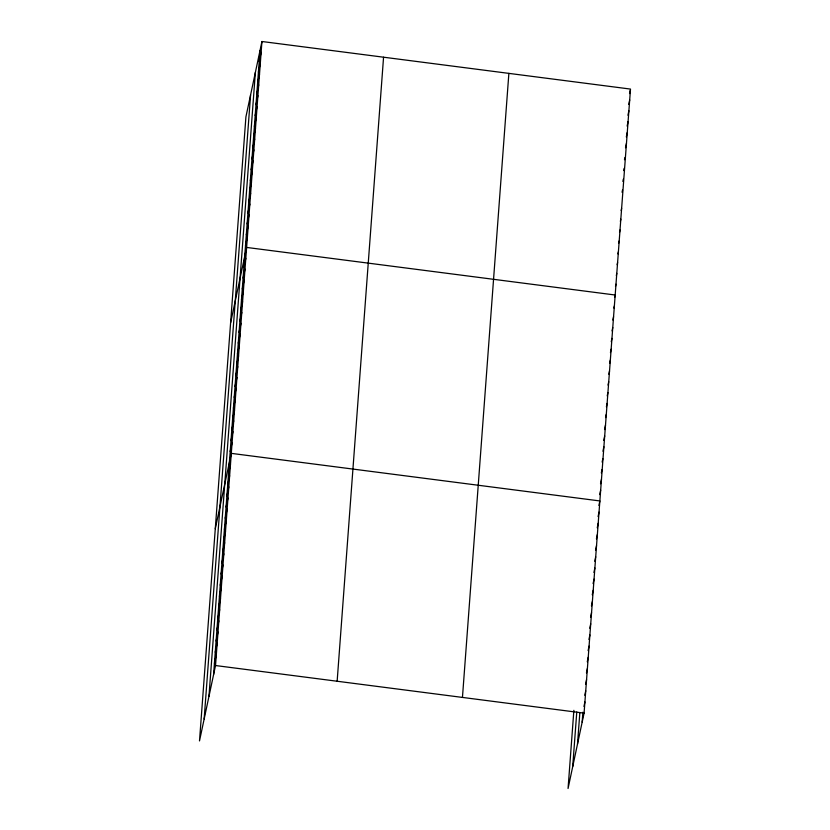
<?xml version="1.0" encoding="UTF-8"?>
<svg xmlns="http://www.w3.org/2000/svg" width="830" height="830" viewBox="0 0 830 830"><rect width="100%" height="100%" fill="white"/><g stroke="black" fill="none" stroke-linecap="round" stroke-linejoin="round"><path stroke-width="1.25" d="M204.149 719.008L250.577 94.973M208.953 696.443L255.37 72.407M213.601 674.541L260.029 50.506M261.938 41.5L245.919 116.874L199.501 740.92L215.52 665.536L261.938 41.5L630.499 89.08L584.081 713.126L568.062 788.5L573.872 710.335M337.146 681.243L383.564 57.208M462.455 697.418L508.873 73.382M572.71 766.598L576.777 712.005M577.514 744.033L579.817 713.012M582.162 722.131L582.909 712.202M259.219 61.347L261.139 52.342M258.41 72.189L260.329 63.173M257.611 83.021L259.52 74.015M256.802 93.863L258.721 84.857M255.993 104.705L257.912 95.689M255.194 115.536L257.103 106.531M254.385 126.378L256.294 117.372M253.575 137.22L255.495 128.204M252.766 148.051L254.686 139.046M251.967 158.893L253.876 149.888M251.158 169.735L253.077 160.719M250.349 180.567L252.268 171.561M249.55 191.408L251.459 182.403M248.741 202.25L250.65 193.245M247.931 213.082L249.851 204.076M247.122 223.924L249.042 214.918M246.323 234.766L248.232 225.76M245.514 245.597L247.433 236.592M230.605 322.808L246.624 247.433L615.186 295.013L614.708 297.264M243.906 267.281L245.815 258.275M243.097 278.112L245.006 269.107M242.287 288.954L244.207 279.949M241.478 299.796L243.398 290.791M240.679 310.627L242.588 301.622M239.87 321.469L241.789 312.464M239.061 332.311L240.98 323.306M238.262 343.153L240.171 334.137M237.453 353.985L239.362 344.979M236.643 364.827L238.563 355.821M235.834 375.668L237.754 366.653M235.035 386.5L236.944 377.494M234.226 397.342L236.145 388.336M233.417 408.184L235.336 399.168M232.618 419.015L234.527 410.01M231.809 429.857L233.718 420.852M230.999 440.699L232.919 431.683M230.19 451.53L232.11 442.525M215.281 528.741L231.3 453.367L599.862 500.947L598.907 505.449M228.561 473.536L230.47 464.53M227.731 484.71L229.64 475.704M226.901 495.873L228.81 486.868M226.061 507.037L227.98 498.031M225.231 518.211L227.15 509.205M224.401 529.374L226.32 520.369M223.571 540.538L225.49 531.532M222.741 551.711L224.66 542.706M221.911 562.875L223.83 553.869M221.081 574.038L223 565.033M220.251 585.212L222.17 576.207M219.421 596.376L221.33 587.37M218.591 607.539L220.5 598.534M217.761 618.713L219.67 609.708M216.931 629.877L218.84 620.871M216.101 641.04L218.01 632.035M215.271 652.214L217.18 643.209M214.441 663.378L216.35 654.372M629.545 93.593L630.261 90.211M628.735 104.424L629.7 99.922M627.937 115.266L628.891 110.764M627.127 126.108L628.082 121.605M626.318 136.94L627.273 132.437M625.509 147.782L626.474 143.279M624.471 159.744L624.949 157.493M623.662 170.586L624.139 168.334M622.853 181.428L623.33 179.166M622.054 192.259L622.531 190.008M621.151 210.561L621.629 208.309M620.352 221.403L620.83 219.151M619.543 232.234L620.02 229.983M618.734 243.076L619.211 240.825M617.925 253.918L618.412 251.666M617.126 264.749L617.603 262.498M616.317 275.591L616.794 273.34M615.507 286.433L615.985 284.182M613.899 308.106L614.376 305.855M612.851 320.069L613.567 316.697M612.042 330.911L612.768 327.528M611.243 341.752L611.959 338.37M610.434 352.584L611.15 349.212M609.625 363.426L610.341 360.044M608.826 374.268L609.542 370.886M608.017 385.099L608.732 381.727M607.207 395.941L607.923 392.569M606.398 406.783L607.124 403.401M605.599 417.615L606.315 414.243M604.551 429.587L605.506 425.085M603.742 440.419L604.697 435.916M602.933 451.261L603.898 446.758M602.134 462.103L602.85 458.72M601.325 472.934L602.041 469.562M600.515 483.776L601.48 479.273M599.716 494.618L600.671 490.115M598.077 516.623L599.032 512.12M597.247 527.787L598.202 523.284M596.417 538.95L597.372 534.447M595.587 550.124L596.542 545.621M594.757 561.288L595.712 556.785M593.927 572.451L594.882 567.948M593.087 583.625L594.052 579.122M592.257 594.788L593.222 590.286M591.427 605.952L592.392 601.449M590.597 617.126L591.562 612.623M589.767 628.289L590.721 623.787M588.937 639.453L589.891 634.95M588.107 650.627L589.061 646.124M587.277 661.79L588.231 657.287M586.447 672.954L587.401 668.451M585.617 684.128L586.571 679.625M584.787 695.291L585.741 690.788M583.957 706.455L584.911 701.952M215.52 665.536L584.081 713.126"/></g></svg>
